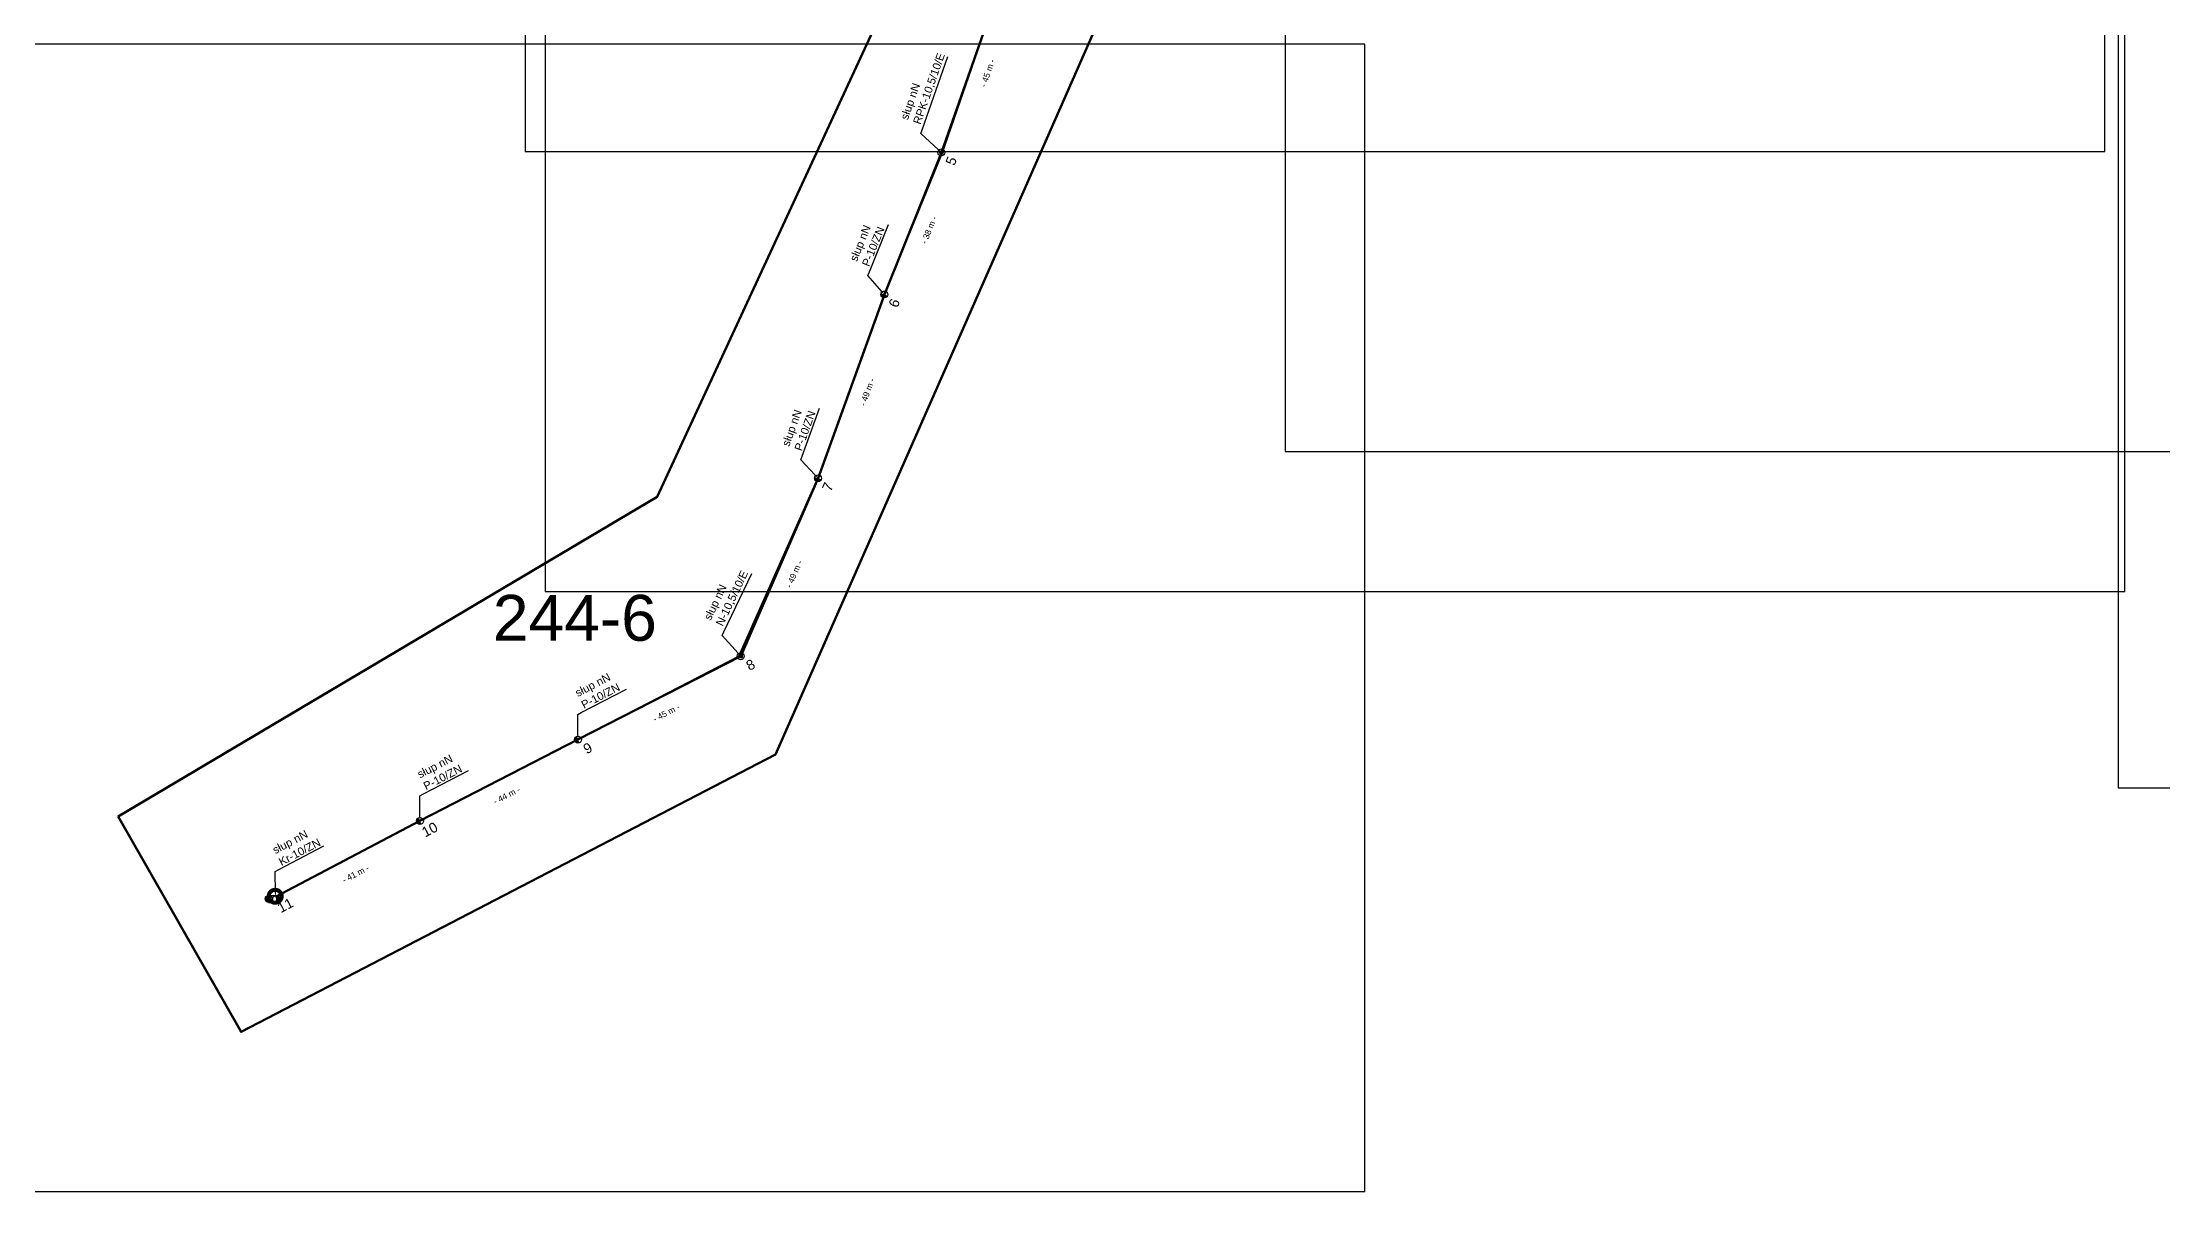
# Model space of a CAD drawing. Header units: metres. Extents: x 7532309 to 7535807, y 5784544 to 5785764.
# Drawn here: x 7534045 to 7534574, y 5784750 to 5785037 of the extents above; entities that cross this region are included whole.
import ezdxf
from ezdxf import colors
from ezdxf.entities.mleader import LeaderData, LeaderLine
from ezdxf.enums import TextEntityAlignment as Align
from ezdxf.math import Vec2, Vec3

# ---------------------------------------------------------------- set-up
doc = ezdxf.new("R2010")
doc.units = ezdxf.units.M
for name, color, linetype, lineweight in [('!tele', 30, 'Continuous', 40), ('!trafo', 6, 'Continuous', 50), ('!trafo_244', 6, 'Continuous', 50)]:
    doc.layers.add(name, color=color, linetype=linetype, lineweight=lineweight)
for name, color, linetype in [('!wymiary', 7, 'Continuous'), ('_MM mufy', 3, 'Continuous'), ('_MM opisy', 7, 'Continuous'), ('_MM slupy', 5, 'Continuous'), ('_numery_05-0244_4', 7, 'Continuous')]:
    doc.layers.add(name, color=color, linetype=linetype)
doc.layers.add('_kontrola_05-0244_4', color=6, linetype='Continuous', lineweight=50, plot=False)
doc.styles.get("Standard").update_dxf_attribs({"font": 'arial.ttf'})
doc.dimstyles.new('opis linie', dxfattribs={"dimtxt": 1.5, "dimasz": 0.18, "dimexe": 0.18, "dimexo": 0.0625, "dimgap": 2.5, "dimtad": 4, "dimdec": 0, "dimzin": 0, "dimdsep": 46, "dimtxsty": 'Standard', "dimcen": 0.09, "dimse1": 1, "dimse2": 1, "dimsd1": 1, "dimsd2": 1, "dimclrt": 256, "dimadec": 0, "dimazin": 0, "dimtfac": 1, "dimtdec": 0, "dimtofl": 0, "dimtmove": 0, "dimatfit": 3, "dimfxl": 1, "dimtfill": 1, "dimtolj": 1, "dimtzin": 0, "dimarcsym": 0})

# ---------------------------------------------------------------- blocks, each defined once
blk = doc.blocks.new('ZN')
at = {"layer": '_MM slupy', "transparency": 33554687}
h = blk.add_hatch(color=256, dxfattribs=at)
h.dxf.hatch_style = 1
h.paths.add_polyline_path([(0, -0.86), (0, 0.86, 1)])
at = {"layer": '_MM slupy'}
blk.add_circle((0, 0), 0.857, dxfattribs=at)
blk = doc.blocks.new('*D18')
at = {"layer": 'Defpoints', "color": 0}
for p in [(7534138.87, 5784842.62), (7534139.34, 5784841.73), (7534102.77, 5784823.69)]:
    blk.add_point(p, dxfattribs=at)
at = {"layer": '!wymiary', "insert": (7534122.8, 5784829.39), "char_height": 1.5, "attachment_point": 5, "rotation": 27.672, "bg_fill": 3, "box_fill_scale": 1.1, "bg_fill_color": 9, "bg_fill_true_color": 13158600, "bg_fill_transparency": 0}
blk.add_mtext('\\A1;- 41 m -', dxfattribs=at)
blk = doc.blocks.new('*D19')
at = {"layer": 'Defpoints', "color": 0}
for p in [(7534178.36, 5784862.96), (7534178.81, 5784862.07), (7534138.87, 5784842.62)]:
    blk.add_point(p, dxfattribs=at)
at = {"layer": '!wymiary', "insert": (7534160.56, 5784849.01), "char_height": 1.5, "attachment_point": 5, "rotation": 27.2511, "bg_fill": 3, "box_fill_scale": 1.1, "bg_fill_color": 9, "bg_fill_true_color": 13158600, "bg_fill_transparency": 0}
blk.add_mtext('\\A1;- 44 m -', dxfattribs=at)
blk = doc.blocks.new('*D20')
at = {"layer": 'Defpoints', "color": 0}
for p in [(7534218.65, 5784883.86), (7534219.11, 5784882.97), (7534178.36, 5784862.96)]:
    blk.add_point(p, dxfattribs=at)
at = {"layer": '!wymiary', "insert": (7534200.46, 5784869.62), "char_height": 1.5, "attachment_point": 5, "rotation": 27.4201, "bg_fill": 3, "box_fill_scale": 1.1, "bg_fill_color": 9, "bg_fill_true_color": 13158600, "bg_fill_transparency": 0}
blk.add_mtext('\\A1;- 45 m -', dxfattribs=at)
blk = doc.blocks.new('*D21')
at = {"layer": 'Defpoints', "color": 0}
for p in [(7534238.37, 5784928.3), (7534239.28, 5784927.89), (7534218.65, 5784883.86)]:
    blk.add_point(p, dxfattribs=at)
at = {"layer": '!wymiary', "insert": (7534232.41, 5784904.35), "char_height": 1.5, "attachment_point": 5, "rotation": 66.0665, "bg_fill": 3, "box_fill_scale": 1.1, "bg_fill_color": 9, "bg_fill_true_color": 13158600, "bg_fill_transparency": 0}
blk.add_mtext('\\A1;- 49 m -', dxfattribs=at)
blk = doc.blocks.new('*D22')
at = {"layer": 'Defpoints', "color": 0}
for p in [(7534254.97, 5784974.23), (7534255.91, 5784973.89), (7534238.37, 5784928.3)]:
    blk.add_point(p, dxfattribs=at)
at = {"layer": '!wymiary', "insert": (7534250.68, 5784949.82), "char_height": 1.5, "attachment_point": 5, "rotation": 70.1304, "bg_fill": 3, "box_fill_scale": 1.1, "bg_fill_color": 9, "bg_fill_true_color": 13158600, "bg_fill_transparency": 0}
blk.add_mtext('\\A1;- 49 m -', dxfattribs=at)
blk = doc.blocks.new('*D23')
at = {"layer": 'Defpoints', "color": 0}
for p in [(7534269.38, 5785009.66), (7534270.31, 5785009.28), (7534254.97, 5784974.23)]:
    blk.add_point(p, dxfattribs=at)
at = {"layer": '!wymiary', "insert": (7534266.13, 5784990.34), "char_height": 1.5, "attachment_point": 5, "rotation": 67.8686, "bg_fill": 3, "box_fill_scale": 1.1, "bg_fill_color": 9, "bg_fill_true_color": 13158600, "bg_fill_transparency": 0}
blk.add_mtext('\\A1;- 38 m -', dxfattribs=at)
blk = doc.blocks.new('*D24')
at = {"layer": 'Defpoints', "color": 0}
for p in [(7534284.14, 5785052.31), (7534285.09, 5785051.98), (7534269.38, 5785009.66)]:
    blk.add_point(p, dxfattribs=at)
at = {"layer": '!wymiary', "insert": (7534280.79, 5785029.59), "char_height": 1.5, "attachment_point": 5, "rotation": 70.909, "bg_fill": 3, "box_fill_scale": 1.1, "bg_fill_color": 9, "bg_fill_true_color": 13158600, "bg_fill_transparency": 0}
blk.add_mtext('\\A1;- 45 m -', dxfattribs=at)
blk = doc.blocks.new('E')
at = {"layer": '_MM slupy'}
h = blk.add_hatch(color=256, dxfattribs=at)
h.dxf.hatch_style = 1
h.paths.add_polyline_path([(0.27, 0.37, 1), (-0.27, -0.37, 1)])
for radius in [0.857, 0.457]:
    blk.add_circle((0, 0), radius, dxfattribs=at)
blk = doc.blocks.new('R')
at = {"layer": '_MM slupy', "transparency": 33554687}
h = blk.add_hatch(color=256, dxfattribs=at)
h.dxf.hatch_style = 1
h.paths.add_polyline_path([(-0.93, -0.86), (-0.93, 0.86, 1)])
h = blk.add_hatch(color=256, dxfattribs=at)
h.dxf.hatch_style = 1
h.paths.add_polyline_path([(0.93, 0.86), (0.93, -0.86, 1)])
at = {"layer": '_MM slupy'}
for points in [[(-0.93, 0.86), (0.93, 0.86)], [(-0.93, -0.86), (0.93, -0.86)]]:
    blk.add_lwpolyline(points, dxfattribs=at)
for centre in [(-0.93, 0), (0.93, 0)]:
    blk.add_circle(centre, 0.857, dxfattribs=at)
blk = doc.blocks.new('mufa')
at = {"layer": '_MM mufy'}
h = blk.add_hatch(color=256, dxfattribs=at)
h.dxf.hatch_style = 1
h.paths.add_polyline_path([(2.15, 0.12, 1), (-2.1, -0.05, 1)])
h.paths.add_polyline_path([(-1.1, -0.01, -1), (1.15, 0.08, -1)], flags=16)
h.paths.add_polyline_path([(-0.83, 0, -1), (0.88, 0.07, -1)], flags=0)
blk = doc.blocks.new('q')
at = {"layer": '_MM slupy'}
blk.add_blockref('ZN', (0, 0), dxfattribs=at)
at = {"layer": '_MM opisy'}
ml = blk.add_multileader_mtext('Standard', dxfattribs=at)
ml.set_content('\\pxql;słup nN\\PP-10/ZN', color=256)
ml.set_leader_properties()
ml.build(insert=Vec2(0, 0))
ml.multileader.update_dxf_attribs({"has_text_frame": 1, "text_left_attachment_type": 5, "text_right_attachment_type": 5, "dogleg_length": 1, "arrow_head_size": 1})
ctx = ml.context
ctx.base_point, ctx.char_height, ctx.arrow_head_size, ctx.landing_gap_size, ctx.plane_origin = Vec3(3.86, 5.63), 2, 1, 1, Vec3(1.72, -1.42)
ctx.left_attachment, ctx.right_attachment = 5, 5
notes = []
notes.append((ctx, [(0, (1, 1, 0), (2.86, 5.63), (1, 0), 1, [(0, [(0, 0)], 0, [])])]))
ctx.mtext.insert, ctx.mtext.flow_direction = Vec3(4.86, 11.44), 5
ctx.mtext.has_bg_fill, ctx.mtext.bg_color, ctx.mtext.bg_scale_factor, ctx.mtext.bg_transparency, ctx.mtext.use_window_bg_color = 1, -1023410175, 1, 0, 1
for ctx, leaders in notes:
    for number, flags, end, landing, length, lines in leaders:
        leader = LeaderData()
        leader.index, (leader.has_last_leader_line, leader.has_dogleg_vector, leader.attachment_direction) = number, flags
        leader.last_leader_point, leader.dogleg_vector, leader.dogleg_length = Vec3(end), Vec3(landing), length
        for number, points, colour, breaks in lines:
            line = LeaderLine()
            line.index, line.vertices, line.color, line.breaks = number, Vec3.list(points), colors.encode_raw_color(colour), breaks
            leader.lines.append(line)
        ctx.leaders.append(leader)

msp = doc.modelspace()

# ---------------------------------------------------------------- linework, layer by layer
at = {"layer": '!tele'}
msp.add_lwpolyline([(7534102.77, 5784823.69), (7534138.87, 5784842.62), (7534178.36, 5784862.96), (7534218.65, 5784883.86), (7534238.37, 5784928.3), (7534254.97, 5784974.23), (7534269.38, 5785009.66), (7534284.14, 5785052.31), (7534291.67, 5785091.77), (7534302.12, 5785135.44), (7534314.31, 5785182.63)], dxfattribs=at)
at = {"layer": '!trafo_244'}
msp.add_lwpolyline([(7534063.44, 5784843.77), (7534094.16, 5784789.89), (7534227.75, 5784859.2), (7534309.11, 5785044.02), (7534338.24, 5785149.48), (7534627.47, 5785028.46), (7534635.59, 5785064.87), (7534351.5, 5785192.14), (7534404.24, 5785396.9), (7534370.65, 5785405.69), (7534322.94, 5785205.43), (7534243.84, 5785250.63), (7534128.64, 5785253.14), (7533922.74, 5785319.06), (7533902.33, 5785266.32), (7534062.41, 5785231.48), (7534040.13, 5785189.74), (7534089.41, 5785176.55), (7534098.2, 5785220.18), (7534286.53, 5785174.36), (7534272.53, 5785084.36), (7534198.2, 5784923.65)], close=True, dxfattribs=at)
at = {"layer": 'Defpoints', "color": 4}
for points in [[(7534355.17, 5784934.97), (7534750.02, 5784934.97), (7534750.02, 5785221.83), (7534355.17, 5785221.83)], [(7534563.37, 5784850.92), (7534958.22, 5784850.92), (7534958.22, 5785137.78), (7534563.37, 5785137.78)]]:
    msp.add_lwpolyline(points, close=True, dxfattribs=at)

# ---------------------------------------------------------------- texts
msp.add_text('244-6', height=11.474, dxfattribs=at).set_placement((7534177.6, 5784893.4), align=Align.MIDDLE_CENTER)

# ---------------------------------------------------------------- next in the draw order: block references
for p, rotation in [((7534254.97, 5784974.23), 67.86864774426016), ((7534238.37, 5784928.3), 70.13044260124359), ((7534178.36, 5784862.96), 27.42014947316276), ((7534138.87, 5784842.62), 27.25105373977662)]:
    msp.add_blockref('q', p, dxfattribs=dict(rotation=rotation))

# ---------------------------------------------------------------- next in the draw order: dimensions: what is measured, and where the dimension line sits
at = {"layer": '!wymiary'}
dim = msp.add_aligned_dim(p1=(7534102.77, 5784823.69), p2=(7534138.87, 5784842.62), distance=-1, dimstyle='opis linie', override={"dimpost": '- <> m -'}, dxfattribs=at)
dim.commit()
dim.dimension.update_dxf_attribs({"geometry": '*D18', "text_midpoint": (7534122.8, 5784829.39)})

# ---------------------------------------------------------------- next in the draw order: dimensions: what is measured, and where the dimension line sits
dim = msp.add_aligned_dim(p1=(7534138.87, 5784842.62), p2=(7534178.36, 5784862.96), distance=-1, dimstyle='opis linie', override={"dimpost": '- <> m -'}, dxfattribs=at)
dim.commit()
dim.dimension.update_dxf_attribs({"geometry": '*D19', "text_midpoint": (7534160.56, 5784849.01)})

# ---------------------------------------------------------------- next in the draw order: leaders
at = {"layer": '_MM opisy'}
ml = msp.add_multileader_mtext('Standard', dxfattribs=at)
ml.set_content('\\pxql;słup nN\\PKr-10/ZN', color=256)
ml.set_leader_properties()
ml.build(insert=Vec2(0, 0))
ml.multileader.update_dxf_attribs({"has_text_frame": 1, "text_left_attachment_type": 5, "text_right_attachment_type": 5, "dogleg_length": 1, "arrow_head_size": 1})
ctx = ml.context
ctx.base_point, ctx.char_height, ctx.arrow_head_size, ctx.landing_gap_size, ctx.plane_origin, ctx.plane_x_axis, ctx.plane_y_axis = Vec3(7534103.57, 5784830.47), 2, 1, 1, Vec3(7534104.95, 5784823.23), Vec3(0.885621, 0.464409), Vec3(-0.464409, 0.885621)
ctx.left_attachment, ctx.right_attachment = 5, 5
notes = []
notes.append((ctx, [(0, (1, 1, 0), (7534102.69, 5784830.01), (0.885621, 0.464409), 1, [(0, [(7534102.77, 5784823.69)], 0, [])])]))
ctx.mtext.insert, ctx.mtext.text_direction, ctx.mtext.flow_direction = Vec3(7534101.77, 5784836.07), Vec3(0.885621, 0.464409), 5
ctx.mtext.has_bg_fill, ctx.mtext.bg_color, ctx.mtext.bg_scale_factor, ctx.mtext.bg_transparency, ctx.mtext.use_window_bg_color = 1, -1023410175, 1, 0, 1
for ctx, leaders in notes:
    for number, flags, end, landing, length, lines in leaders:
        leader = LeaderData()
        leader.index, (leader.has_last_leader_line, leader.has_dogleg_vector, leader.attachment_direction) = number, flags
        leader.last_leader_point, leader.dogleg_vector, leader.dogleg_length = Vec3(end), Vec3(landing), length
        for number, points, colour, breaks in lines:
            line = LeaderLine()
            line.index, line.vertices, line.color, line.breaks = number, Vec3.list(points), colors.encode_raw_color(colour), breaks
            leader.lines.append(line)
        ctx.leaders.append(leader)

# ---------------------------------------------------------------- next in the draw order: linework, layer by layer
at = {"layer": '_kontrola_05-0244_4', "color": 6}
msp.add_lwpolyline([(7534138.87, 5784842.62), (7534102.77, 5784823.69)], dxfattribs=at)

# ---------------------------------------------------------------- next in the draw order: block references
at = {"layer": '!trafo'}
msp.add_blockref('R', (7534101.99, 5784823.13), dxfattribs=at)
msp.add_blockref('mufa', (7534102.67, 5784823.76))

# ---------------------------------------------------------------- next in the draw order: texts
at = {"layer": '_numery_05-0244_4', "color": 7}
for s, p in [('10', (7534141.32, 5784840.48)), ('11', (7534105.22, 5784821.55))]:
    msp.add_text(s, height=2.5, rotation=27.672, dxfattribs=at).set_placement(p, align=Align.MIDDLE_CENTER)

# ---------------------------------------------------------------- next in the draw order: dimensions: what is measured, and where the dimension line sits
at = {"layer": '!wymiary'}
dim = msp.add_aligned_dim(p1=(7534178.36, 5784862.96), p2=(7534218.65, 5784883.86), distance=-1, dimstyle='opis linie', override={"dimpost": '- <> m -'}, dxfattribs=at)
dim.commit()
dim.dimension.update_dxf_attribs({"geometry": '*D20', "text_midpoint": (7534200.46, 5784869.62)})

# ---------------------------------------------------------------- next in the draw order: linework, layer by layer
at = {"layer": '_kontrola_05-0244_4', "color": 6}
msp.add_lwpolyline([(7534178.36, 5784862.96), (7534138.87, 5784842.62)], dxfattribs=at)

# ---------------------------------------------------------------- next in the draw order: texts
at = {"layer": '_numery_05-0244_4', "color": 7}
msp.add_text('9', height=2.5, rotation=27.2511, dxfattribs=at).set_placement((7534180.81, 5784860.82), align=Align.MIDDLE_CENTER)

# ---------------------------------------------------------------- next in the draw order: dimensions: what is measured, and where the dimension line sits
at = {"layer": '!wymiary'}
dim = msp.add_aligned_dim(p1=(7534218.65, 5784883.86), p2=(7534238.37, 5784928.3), distance=-1, dimstyle='opis linie', override={"dimpost": '- <> m -'}, dxfattribs=at)
dim.commit()
dim.dimension.update_dxf_attribs({"geometry": '*D21', "text_midpoint": (7534232.41, 5784904.35)})

# ---------------------------------------------------------------- next in the draw order: dimensions: what is measured, and where the dimension line sits
dim = msp.add_aligned_dim(p1=(7534238.37, 5784928.3), p2=(7534254.97, 5784974.23), distance=-1, dimstyle='opis linie', override={"dimpost": '- <> m -'}, dxfattribs=at)
dim.commit()
dim.dimension.update_dxf_attribs({"geometry": '*D22', "text_midpoint": (7534250.68, 5784949.82)})

# ---------------------------------------------------------------- next in the draw order: leaders
at = {"layer": '_MM opisy'}
ml = msp.add_multileader_mtext('Standard', dxfattribs=at)
ml.set_content('\\pxql;słup nN\\PN-10,5/10/E', color=256)
ml.set_leader_properties()
ml.build(insert=Vec2(0, 0))
ml.multileader.update_dxf_attribs({"has_text_frame": 1, "text_left_attachment_type": 5, "text_right_attachment_type": 5, "dogleg_length": 1, "arrow_head_size": 1})
ctx = ml.context
ctx.base_point, ctx.char_height, ctx.arrow_head_size, ctx.landing_gap_size, ctx.plane_origin, ctx.plane_x_axis, ctx.plane_y_axis = Vec3(7534214.86, 5784889.9), 2, 1, 1, Vec3(7534221.07, 5784884.73), Vec3(0.430473, 0.902604), Vec3(-0.902604, 0.430473)
ctx.left_attachment, ctx.right_attachment = 5, 5
notes = []
notes.append((ctx, [(0, (1, 1, 0), (7534214.43, 5784888.99), (0.430473, 0.902604), 1, [(0, [(7534219.05, 5784883.79), (7534214.43, 5784888.99)], 0, [])])]))
ctx.mtext.insert, ctx.mtext.text_direction, ctx.mtext.flow_direction = Vec3(7534209.73, 5784893.45), Vec3(0.430473, 0.902604), 5
ctx.mtext.has_bg_fill, ctx.mtext.bg_color, ctx.mtext.bg_scale_factor, ctx.mtext.bg_transparency, ctx.mtext.use_window_bg_color = 1, -1023410175, 1, 0, 1
for ctx, leaders in notes:
    for number, flags, end, landing, length, lines in leaders:
        leader = LeaderData()
        leader.index, (leader.has_last_leader_line, leader.has_dogleg_vector, leader.attachment_direction) = number, flags
        leader.last_leader_point, leader.dogleg_vector, leader.dogleg_length = Vec3(end), Vec3(landing), length
        for number, points, colour, breaks in lines:
            line = LeaderLine()
            line.index, line.vertices, line.color, line.breaks = number, Vec3.list(points), colors.encode_raw_color(colour), breaks
            leader.lines.append(line)
        ctx.leaders.append(leader)

# ---------------------------------------------------------------- next in the draw order: linework, layer by layer
at = {"layer": '_kontrola_05-0244_4', "color": 6}
for points in [[(7534238.37, 5784928.3), (7534219.05, 5784883.79)], [(7534219.05, 5784883.79), (7534178.36, 5784862.96)]]:
    msp.add_lwpolyline(points, dxfattribs=at)

# ---------------------------------------------------------------- next in the draw order: block references
at = {"rotation": 64.50244850278236}
msp.add_blockref('E', (7534219.05, 5784883.79), dxfattribs=at)

# ---------------------------------------------------------------- next in the draw order: texts
at = {"layer": '_numery_05-0244_4', "color": 7}
for s, rotation, p in [('7', 66.5345, (7534240.82, 5784926.16)), ('8', 27.1134, (7534221.5, 5784881.66))]:
    msp.add_text(s, height=2.5, rotation=rotation, dxfattribs=at).set_placement(p, align=Align.MIDDLE_CENTER)

# ---------------------------------------------------------------- next in the draw order: dimensions: what is measured, and where the dimension line sits
at = {"layer": '!wymiary'}
dim = msp.add_aligned_dim(p1=(7534254.97, 5784974.23), p2=(7534269.38, 5785009.66), distance=-1, dimstyle='opis linie', override={"dimpost": '- <> m -'}, dxfattribs=at)
dim.commit()
dim.dimension.update_dxf_attribs({"geometry": '*D23', "text_midpoint": (7534266.13, 5784990.34)})

# ---------------------------------------------------------------- next in the draw order: linework, layer by layer
at = {"layer": '_kontrola_05-0244_4', "color": 6}
msp.add_lwpolyline([(7534254.97, 5784974.23), (7534238.37, 5784928.3)], dxfattribs=at)

# ---------------------------------------------------------------- next in the draw order: texts
at = {"layer": '_numery_05-0244_4', "color": 7}
msp.add_text('6', height=2.5, rotation=68.1677, dxfattribs=at).set_placement((7534257.42, 5784972.1), align=Align.MIDDLE_CENTER)

# ---------------------------------------------------------------- next in the draw order: dimensions: what is measured, and where the dimension line sits
at = {"layer": '!wymiary'}
dim = msp.add_aligned_dim(p1=(7534269.38, 5785009.66), p2=(7534284.14, 5785052.31), distance=-1, dimstyle='opis linie', override={"dimpost": '- <> m -'}, dxfattribs=at)
dim.commit()
dim.dimension.update_dxf_attribs({"geometry": '*D24', "text_midpoint": (7534280.79, 5785029.59)})

# ---------------------------------------------------------------- next in the draw order: leaders
at = {"layer": '_MM opisy'}
ml = msp.add_multileader_mtext('Standard', dxfattribs=at)
ml.set_content('\\pxql;słup nN\\PRPK-10,5/10/E', color=256)
ml.set_leader_properties()
ml.build(insert=Vec2(0, 0))
ml.multileader.update_dxf_attribs({"has_text_frame": 1, "text_left_attachment_type": 5, "text_right_attachment_type": 5, "dogleg_length": 1, "arrow_head_size": 1})
ctx = ml.context
ctx.base_point, ctx.char_height, ctx.arrow_head_size, ctx.landing_gap_size, ctx.plane_origin, ctx.plane_x_axis, ctx.plane_y_axis = Vec3(7534264.39, 5785015.38), 2, 1, 1, Vec3(7534271.11, 5785010.9), Vec3(0.332031, 0.943269), Vec3(-0.943269, 0.332031)
ctx.left_attachment, ctx.right_attachment = 5, 5
notes = []
notes.append((ctx, [(0, (1, 1, 0), (7534264.06, 5785014.44), (0.332031, 0.943269), 1, [(0, [(7534269.2, 5785009.75), (7534264.06, 5785014.44)], 0, [])])]))
ctx.mtext.insert, ctx.mtext.text_direction, ctx.mtext.flow_direction = Vec3(7534258.91, 5785018.37), Vec3(0.332031, 0.943269), 5
ctx.mtext.has_bg_fill, ctx.mtext.bg_color, ctx.mtext.bg_scale_factor, ctx.mtext.bg_transparency, ctx.mtext.use_window_bg_color = 1, -1023410175, 1, 0, 1
for ctx, leaders in notes:
    for number, flags, end, landing, length, lines in leaders:
        leader = LeaderData()
        leader.index, (leader.has_last_leader_line, leader.has_dogleg_vector, leader.attachment_direction) = number, flags
        leader.last_leader_point, leader.dogleg_vector, leader.dogleg_length = Vec3(end), Vec3(landing), length
        for number, points, colour, breaks in lines:
            line = LeaderLine()
            line.index, line.vertices, line.color, line.breaks = number, Vec3.list(points), colors.encode_raw_color(colour), breaks
            leader.lines.append(line)
        ctx.leaders.append(leader)

# ---------------------------------------------------------------- next in the draw order: linework, layer by layer
at = {"layer": '_kontrola_05-0244_4', "color": 6}
for points in [[(7534284.14, 5785052.31), (7534269.2, 5785009.75)], [(7534269.2, 5785009.75), (7534254.97, 5784974.23)]]:
    msp.add_lwpolyline(points, dxfattribs=at)
at = {"layer": 'Defpoints', "color": 4}
for points in [[(7534165.17, 5785009.97), (7534560.02, 5785009.97), (7534560.02, 5785296.83), (7534165.17, 5785296.83)], [(7534170.17, 5784899.97), (7534565.02, 5784899.97), (7534565.02, 5785186.83), (7534170.17, 5785186.83)], [(7533980.17, 5784749.97), (7534375.02, 5784749.97), (7534375.02, 5785036.83), (7533980.17, 5785036.83)]]:
    msp.add_lwpolyline(points, close=True, dxfattribs=at)

# ---------------------------------------------------------------- next in the draw order: block references
at = {"rotation": 70.60793148419002}
msp.add_blockref('E', (7534269.2, 5785009.75), dxfattribs=at)

# ---------------------------------------------------------------- next in the draw order: texts
at = {"layer": '_numery_05-0244_4', "color": 7}
msp.add_text('5', height=2.5, rotation=68.1677, dxfattribs=at).set_placement((7534271.65, 5785007.62), align=Align.MIDDLE_CENTER)

doc.saveas('drawing.dxf')
